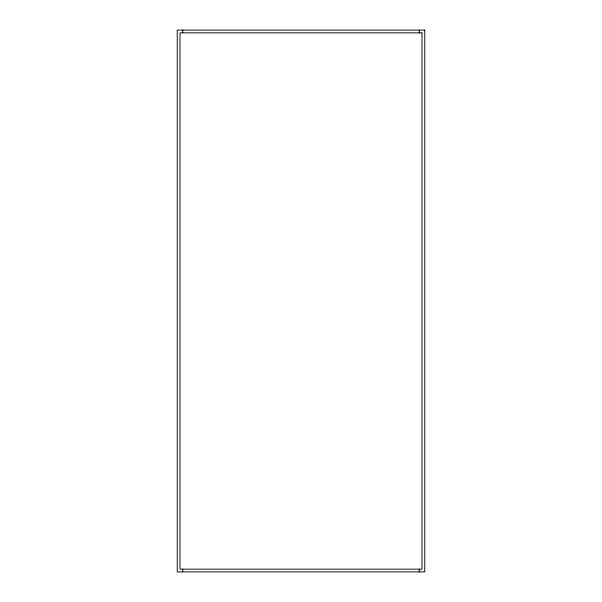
<?xml version="1.0" encoding="UTF-8"?>
<svg xmlns="http://www.w3.org/2000/svg" width="602" height="602" viewBox="0 0 602 602"><rect width="100%" height="100%" fill="white"/><g stroke="black" fill="none" stroke-linecap="round" stroke-linejoin="round"><path stroke-width="0.9" d="M419.263 30.1L419.263 32.847M419.263 569.153L419.263 571.9M182.737 30.1L182.737 32.847M182.737 569.153L182.737 571.9M424.764 30.1L177.236 30.1L177.236 571.9L424.764 571.9L424.764 30.1M422.01 32.847L179.99 32.847L179.99 569.153L422.01 569.153L422.01 32.847"/></g></svg>
